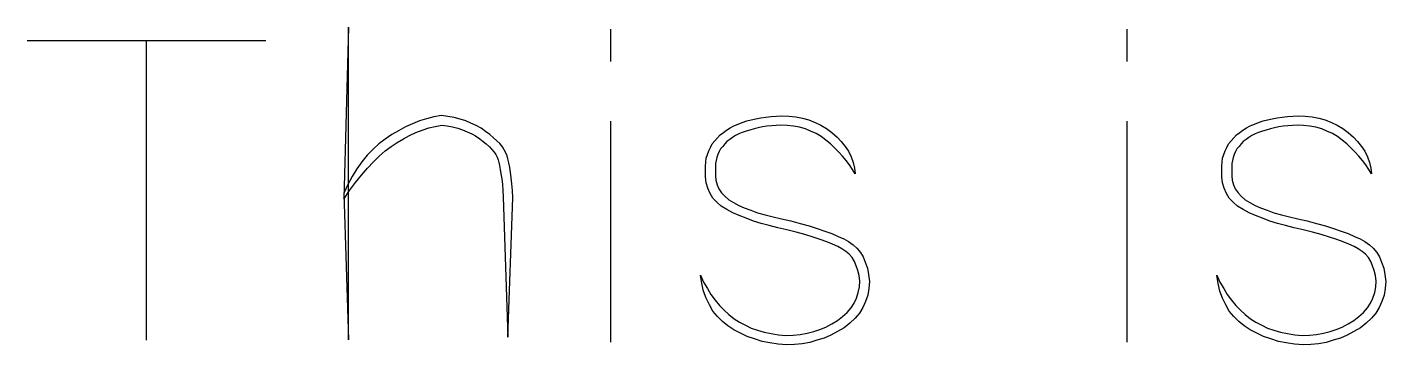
# Model space of a CAD drawing. Extents: x 0.07 to 9.24, y -0.23 to 0.92.
# Drawn here: x 0.066 to 3.872, y 0.03 to 0.92 of the extents above; entities that cross this region are included whole.
import ezdxf

# ---------------------------------------------------------------- set-up
doc = ezdxf.new("R2010")
doc.units = 0

msp = doc.modelspace()

# ---------------------------------------------------------------- linework, layer by layer
at = {"color": 0}
for p, q in [((0.966797, 0.919922, 0.5), (0.953125, 0.438477, 0.5)), ((0.966797, 0.043945, 0.5), (0.966797, 0.919922, 0.5)), ((1.700195, 0.914063, 0.5), (1.700195, 0.824219, 0.5)), ((3.146484, 0.914063, 0.5), (3.146484, 0.824219, 0.5)), ((0.066406, 0.882813, 0.5), (0.735352, 0.882813, 0.5)), ((0.400391, 0.042969, 0.5), (0.400391, 0.882813, 0.5)), ((1.145508, 0.649414, 0.5), (1.125977, 0.640625, 0.5)), ((1.165039, 0.657227, 0.5), (1.145508, 0.649414, 0.5)), ((1.18457, 0.663086, 0.5), (1.165039, 0.657227, 0.5)), ((1.205078, 0.668945, 0.5), (1.18457, 0.663086, 0.5)), ((1.226563, 0.672852, 0.5), (1.205078, 0.668945, 0.5)), ((1.245117, 0.669922, 0.5), (1.226563, 0.672852, 0.5)), ((1.262695, 0.666992, 0.5), (1.245117, 0.669922, 0.5)), ((1.279297, 0.662109, 0.5), (1.262695, 0.666992, 0.5)), ((1.294922, 0.657227, 0.5), (1.279297, 0.662109, 0.5)), ((1.30957, 0.651367, 0.5), (1.294922, 0.657227, 0.5)), ((1.324219, 0.644531, 0.5), (1.30957, 0.651367, 0.5)), ((1.700195, 0.65625, 0.5), (1.700195, 0.038086, 0.5)), ((2.045898, 0.643555, 0.5), (2.057617, 0.648438, 0.5)), ((2.057617, 0.648438, 0.5), (2.069336, 0.65332, 0.5)), ((2.069336, 0.65332, 0.5), (2.082031, 0.657227, 0.5)), ((2.082031, 0.657227, 0.5), (2.094727, 0.660156, 0.5)), ((2.094727, 0.660156, 0.5), (2.107422, 0.663086, 0.5)), ((2.107422, 0.663086, 0.5), (2.121094, 0.666016, 0.5)), ((2.121094, 0.666016, 0.5), (2.135742, 0.667969, 0.5)), ((2.135742, 0.667969, 0.5), (2.150391, 0.669922, 0.5)), ((2.150391, 0.669922, 0.5), (2.165039, 0.670898, 0.5)), ((2.165039, 0.670898, 0.5), (2.180664, 0.671875, 0.5)), ((2.180664, 0.671875, 0.5), (2.200195, 0.670898, 0.5)), ((2.200195, 0.670898, 0.5), (2.219727, 0.668945, 0.5)), ((2.219727, 0.668945, 0.5), (2.238281, 0.665039, 0.5)), ((2.238281, 0.665039, 0.5), (2.255859, 0.660156, 0.5)), ((2.255859, 0.660156, 0.5), (2.273438, 0.65332, 0.5)), ((2.273438, 0.65332, 0.5), (2.289063, 0.645508, 0.5)), ((3.146484, 0.65625, 0.5), (3.146484, 0.038086, 0.5)), ((3.492188, 0.643555, 0.5), (3.503906, 0.648438, 0.5)), ((3.503906, 0.648438, 0.5), (3.515625, 0.65332, 0.5)), ((3.515625, 0.65332, 0.5), (3.52832, 0.657227, 0.5)), ((3.52832, 0.657227, 0.5), (3.541016, 0.660156, 0.5)), ((3.541016, 0.660156, 0.5), (3.553711, 0.663086, 0.5)), ((3.553711, 0.663086, 0.5), (3.567383, 0.666016, 0.5)), ((3.567383, 0.666016, 0.5), (3.582031, 0.667969, 0.5)), ((3.582031, 0.667969, 0.5), (3.59668, 0.669922, 0.5)), ((3.59668, 0.669922, 0.5), (3.611328, 0.670898, 0.5)), ((3.611328, 0.670898, 0.5), (3.626953, 0.671875, 0.5)), ((3.626953, 0.671875, 0.5), (3.646484, 0.670898, 0.5)), ((3.646484, 0.670898, 0.5), (3.666016, 0.668945, 0.5)), ((3.666016, 0.668945, 0.5), (3.68457, 0.665039, 0.5)), ((3.68457, 0.665039, 0.5), (3.702148, 0.660156, 0.5)), ((3.702148, 0.660156, 0.5), (3.719727, 0.65332, 0.5)), ((3.719727, 0.65332, 0.5), (3.735352, 0.645508, 0.5)), ((1.087891, 0.619141, 0.5), (1.069336, 0.606445, 0.5)), ((1.106445, 0.629883, 0.5), (1.087891, 0.619141, 0.5)), ((1.125977, 0.640625, 0.5), (1.106445, 0.629883, 0.5)), ((1.120117, 0.607422, 0.5), (1.137695, 0.616211, 0.5)), ((1.137695, 0.616211, 0.5), (1.155273, 0.625, 0.5)), ((1.155273, 0.625, 0.5), (1.172852, 0.631836, 0.5)), ((1.172852, 0.631836, 0.5), (1.191406, 0.637695, 0.5)), ((1.191406, 0.637695, 0.5), (1.208984, 0.641602, 0.5)), ((1.208984, 0.641602, 0.5), (1.227539, 0.645508, 0.5)), ((1.227539, 0.645508, 0.5), (1.243164, 0.643555, 0.5)), ((1.243164, 0.643555, 0.5), (1.257813, 0.640625, 0.5)), ((1.257813, 0.640625, 0.5), (1.272461, 0.636719, 0.5)), ((1.272461, 0.636719, 0.5), (1.286133, 0.632813, 0.5)), ((1.286133, 0.632813, 0.5), (1.298828, 0.626953, 0.5)), ((1.298828, 0.626953, 0.5), (1.311523, 0.621094, 0.5)), ((1.311523, 0.621094, 0.5), (1.322266, 0.615234, 0.5)), ((1.322266, 0.615234, 0.5), (1.333984, 0.607422, 0.5)), ((1.337891, 0.636719, 0.5), (1.324219, 0.644531, 0.5)), ((1.350586, 0.62793, 0.5), (1.337891, 0.636719, 0.5)), ((1.362305, 0.619141, 0.5), (1.350586, 0.62793, 0.5)), ((1.373047, 0.610352, 0.5), (1.362305, 0.619141, 0.5)), ((1.381836, 0.601563, 0.5), (1.373047, 0.610352, 0.5)), ((1.992188, 0.601563, 0.5), (2, 0.610352, 0.5)), ((2, 0.610352, 0.5), (2.007813, 0.618164, 0.5)), ((2.007813, 0.618164, 0.5), (2.016602, 0.625, 0.5)), ((2.016602, 0.625, 0.5), (2.025391, 0.631836, 0.5)), ((2.025391, 0.631836, 0.5), (2.035156, 0.637695, 0.5)), ((2.041992, 0.611328, 0.5), (2.03418, 0.605469, 0.5)), ((2.035156, 0.637695, 0.5), (2.045898, 0.643555, 0.5)), ((2.050781, 0.616211, 0.5), (2.041992, 0.611328, 0.5)), ((2.05957, 0.621094, 0.5), (2.050781, 0.616211, 0.5)), ((2.069336, 0.625, 0.5), (2.05957, 0.621094, 0.5)), ((2.080078, 0.628906, 0.5), (2.069336, 0.625, 0.5)), ((2.09082, 0.631836, 0.5), (2.080078, 0.628906, 0.5)), ((2.102539, 0.634766, 0.5), (2.09082, 0.631836, 0.5)), ((2.114258, 0.637695, 0.5), (2.102539, 0.634766, 0.5)), ((2.125977, 0.640625, 0.5), (2.114258, 0.637695, 0.5)), ((2.138672, 0.642578, 0.5), (2.125977, 0.640625, 0.5)), ((2.151367, 0.643555, 0.5), (2.138672, 0.642578, 0.5)), ((2.164063, 0.644531, 0.5), (2.151367, 0.643555, 0.5)), ((2.177734, 0.645508, 0.5), (2.164063, 0.644531, 0.5)), ((2.195313, 0.644531, 0.5), (2.177734, 0.645508, 0.5)), ((2.212891, 0.642578, 0.5), (2.195313, 0.644531, 0.5)), ((2.229492, 0.639648, 0.5), (2.212891, 0.642578, 0.5)), ((2.246094, 0.634766, 0.5), (2.229492, 0.639648, 0.5)), ((2.260742, 0.628906, 0.5), (2.246094, 0.634766, 0.5)), ((2.276367, 0.62207, 0.5), (2.260742, 0.628906, 0.5)), ((2.290039, 0.613281, 0.5), (2.276367, 0.62207, 0.5)), ((2.289063, 0.645508, 0.5), (2.305664, 0.635742, 0.5)), ((2.303711, 0.603516, 0.5), (2.290039, 0.613281, 0.5)), ((2.305664, 0.635742, 0.5), (2.320313, 0.625, 0.5)), ((2.320313, 0.625, 0.5), (2.334961, 0.612305, 0.5)), ((2.334961, 0.612305, 0.5), (2.34668, 0.599609, 0.5)), ((3.438477, 0.601563, 0.5), (3.446289, 0.610352, 0.5)), ((3.446289, 0.610352, 0.5), (3.454102, 0.618164, 0.5)), ((3.454102, 0.618164, 0.5), (3.462891, 0.625, 0.5)), ((3.462891, 0.625, 0.5), (3.47168, 0.631836, 0.5)), ((3.47168, 0.631836, 0.5), (3.481445, 0.637695, 0.5)), ((3.488281, 0.611328, 0.5), (3.480469, 0.605469, 0.5)), ((3.481445, 0.637695, 0.5), (3.492188, 0.643555, 0.5)), ((3.49707, 0.616211, 0.5), (3.488281, 0.611328, 0.5)), ((3.505859, 0.621094, 0.5), (3.49707, 0.616211, 0.5)), ((3.515625, 0.625, 0.5), (3.505859, 0.621094, 0.5)), ((3.526367, 0.628906, 0.5), (3.515625, 0.625, 0.5)), ((3.537109, 0.631836, 0.5), (3.526367, 0.628906, 0.5)), ((3.548828, 0.634766, 0.5), (3.537109, 0.631836, 0.5)), ((3.560547, 0.637695, 0.5), (3.548828, 0.634766, 0.5)), ((3.572266, 0.640625, 0.5), (3.560547, 0.637695, 0.5)), ((3.584961, 0.642578, 0.5), (3.572266, 0.640625, 0.5)), ((3.597656, 0.643555, 0.5), (3.584961, 0.642578, 0.5)), ((3.610352, 0.644531, 0.5), (3.597656, 0.643555, 0.5)), ((3.624023, 0.645508, 0.5), (3.610352, 0.644531, 0.5)), ((3.641602, 0.644531, 0.5), (3.624023, 0.645508, 0.5)), ((3.65918, 0.642578, 0.5), (3.641602, 0.644531, 0.5)), ((3.675781, 0.639648, 0.5), (3.65918, 0.642578, 0.5)), ((3.692383, 0.634766, 0.5), (3.675781, 0.639648, 0.5)), ((3.707031, 0.628906, 0.5), (3.692383, 0.634766, 0.5)), ((3.722656, 0.62207, 0.5), (3.707031, 0.628906, 0.5)), ((3.736328, 0.613281, 0.5), (3.722656, 0.62207, 0.5)), ((3.735352, 0.645508, 0.5), (3.751953, 0.635742, 0.5)), ((3.75, 0.603516, 0.5), (3.736328, 0.613281, 0.5)), ((3.751953, 0.635742, 0.5), (3.766602, 0.625, 0.5)), ((3.766602, 0.625, 0.5), (3.78125, 0.612305, 0.5)), ((3.78125, 0.612305, 0.5), (3.792969, 0.599609, 0.5)), ((1.035156, 0.578125, 0.5), (1.018555, 0.561523, 0.5)), ((1.051758, 0.592773, 0.5), (1.035156, 0.578125, 0.5)), ((1.069336, 0.606445, 0.5), (1.051758, 0.592773, 0.5)), ((1.052734, 0.558594, 0.5), (1.069336, 0.573242, 0.5)), ((1.069336, 0.573242, 0.5), (1.085938, 0.585938, 0.5)), ((1.085938, 0.585938, 0.5), (1.102539, 0.59668, 0.5)), ((1.102539, 0.59668, 0.5), (1.120117, 0.607422, 0.5)), ((1.333984, 0.607422, 0.5), (1.34375, 0.599609, 0.5)), ((1.34375, 0.599609, 0.5), (1.352539, 0.592773, 0.5)), ((1.352539, 0.592773, 0.5), (1.361328, 0.584961, 0.5)), ((1.361328, 0.584961, 0.5), (1.368164, 0.577148, 0.5)), ((1.368164, 0.577148, 0.5), (1.374023, 0.570313, 0.5)), ((1.390625, 0.59375, 0.5), (1.381836, 0.601563, 0.5)), ((1.397461, 0.584961, 0.5), (1.390625, 0.59375, 0.5)), ((1.402344, 0.576172, 0.5), (1.397461, 0.584961, 0.5)), ((1.407227, 0.568359, 0.5), (1.402344, 0.576172, 0.5)), ((1.97168, 0.563477, 0.5), (1.975586, 0.573242, 0.5)), ((1.975586, 0.573242, 0.5), (1.980469, 0.583008, 0.5)), ((1.980469, 0.583008, 0.5), (1.985352, 0.592773, 0.5)), ((1.985352, 0.592773, 0.5), (1.992188, 0.601563, 0.5)), ((2.004883, 0.571289, 0.5), (2.000977, 0.563477, 0.5)), ((2.008789, 0.579102, 0.5), (2.004883, 0.571289, 0.5)), ((2.014648, 0.585938, 0.5), (2.008789, 0.579102, 0.5)), ((2.020508, 0.592773, 0.5), (2.014648, 0.585938, 0.5)), ((2.026367, 0.599609, 0.5), (2.020508, 0.592773, 0.5)), ((2.03418, 0.605469, 0.5), (2.026367, 0.599609, 0.5)), ((2.316406, 0.592773, 0.5), (2.303711, 0.603516, 0.5)), ((2.328125, 0.582031, 0.5), (2.316406, 0.592773, 0.5)), ((2.339844, 0.570313, 0.5), (2.328125, 0.582031, 0.5)), ((2.34668, 0.599609, 0.5), (2.357422, 0.585938, 0.5)), ((2.357422, 0.585938, 0.5), (2.367188, 0.572266, 0.5)), ((2.367188, 0.572266, 0.5), (2.374023, 0.556641, 0.5)), ((3.417969, 0.563477, 0.5), (3.421875, 0.573242, 0.5)), ((3.421875, 0.573242, 0.5), (3.426758, 0.583008, 0.5)), ((3.426758, 0.583008, 0.5), (3.431641, 0.592773, 0.5)), ((3.431641, 0.592773, 0.5), (3.438477, 0.601563, 0.5)), ((3.451172, 0.571289, 0.5), (3.447266, 0.563477, 0.5)), ((3.455078, 0.579102, 0.5), (3.451172, 0.571289, 0.5)), ((3.460938, 0.585938, 0.5), (3.455078, 0.579102, 0.5)), ((3.466797, 0.592773, 0.5), (3.460938, 0.585938, 0.5)), ((3.472656, 0.599609, 0.5), (3.466797, 0.592773, 0.5)), ((3.480469, 0.605469, 0.5), (3.472656, 0.599609, 0.5)), ((3.762695, 0.592773, 0.5), (3.75, 0.603516, 0.5)), ((3.774414, 0.582031, 0.5), (3.762695, 0.592773, 0.5)), ((3.786133, 0.570313, 0.5), (3.774414, 0.582031, 0.5)), ((3.792969, 0.599609, 0.5), (3.803711, 0.585938, 0.5)), ((3.803711, 0.585938, 0.5), (3.813477, 0.572266, 0.5)), ((3.813477, 0.572266, 0.5), (3.820313, 0.556641, 0.5)), ((1.003906, 0.542969, 0.5), (0.990234, 0.523438, 0.5)), ((1.018555, 0.561523, 0.5), (1.003906, 0.542969, 0.5)), ((1.019531, 0.525391, 0.5), (1.036133, 0.542969, 0.5)), ((1.036133, 0.542969, 0.5), (1.052734, 0.558594, 0.5)), ((1.374023, 0.570313, 0.5), (1.378906, 0.563477, 0.5)), ((1.378906, 0.563477, 0.5), (1.382813, 0.555664, 0.5)), ((1.382813, 0.555664, 0.5), (1.385742, 0.548828, 0.5)), ((1.385742, 0.548828, 0.5), (1.387695, 0.541016, 0.5)), ((1.387695, 0.541016, 0.5), (1.389648, 0.532227, 0.5)), ((1.411133, 0.55957, 0.5), (1.407227, 0.568359, 0.5)), ((1.413086, 0.550781, 0.5), (1.411133, 0.55957, 0.5)), ((1.416016, 0.540039, 0.5), (1.413086, 0.550781, 0.5)), ((1.417969, 0.527344, 0.5), (1.416016, 0.540039, 0.5)), ((1.966797, 0.530273, 0.5), (1.967773, 0.541992, 0.5)), ((1.967773, 0.541992, 0.5), (1.96875, 0.552734, 0.5)), ((1.96875, 0.552734, 0.5), (1.97168, 0.563477, 0.5)), ((1.996094, 0.546875, 0.5), (1.994141, 0.538086, 0.5)), ((1.994141, 0.538086, 0.5), (1.994141, 0.52832, 0.5)), ((1.998047, 0.554688, 0.5), (1.996094, 0.546875, 0.5)), ((2.000977, 0.563477, 0.5), (1.998047, 0.554688, 0.5)), ((2.350586, 0.558594, 0.5), (2.339844, 0.570313, 0.5)), ((2.360352, 0.546875, 0.5), (2.350586, 0.558594, 0.5)), ((2.370117, 0.53418, 0.5), (2.360352, 0.546875, 0.5)), ((2.37793, 0.521484, 0.5), (2.370117, 0.53418, 0.5)), ((2.374023, 0.556641, 0.5), (2.379883, 0.541016, 0.5)), ((2.379883, 0.541016, 0.5), (2.383789, 0.525391, 0.5)), ((3.413086, 0.530273, 0.5), (3.414063, 0.541992, 0.5)), ((3.414063, 0.541992, 0.5), (3.415039, 0.552734, 0.5)), ((3.415039, 0.552734, 0.5), (3.417969, 0.563477, 0.5)), ((3.442383, 0.546875, 0.5), (3.44043, 0.538086, 0.5)), ((3.44043, 0.538086, 0.5), (3.44043, 0.52832, 0.5)), ((3.444336, 0.554688, 0.5), (3.442383, 0.546875, 0.5)), ((3.447266, 0.563477, 0.5), (3.444336, 0.554688, 0.5)), ((3.796875, 0.558594, 0.5), (3.786133, 0.570313, 0.5)), ((3.806641, 0.546875, 0.5), (3.796875, 0.558594, 0.5)), ((3.816406, 0.53418, 0.5), (3.806641, 0.546875, 0.5)), ((3.824219, 0.521484, 0.5), (3.816406, 0.53418, 0.5)), ((3.820313, 0.556641, 0.5), (3.826172, 0.541016, 0.5)), ((3.826172, 0.541016, 0.5), (3.830078, 0.525391, 0.5)), ((0.976563, 0.501953, 0.5), (0.964844, 0.479492, 0.5)), ((0.990234, 0.523438, 0.5), (0.976563, 0.501953, 0.5)), ((0.986328, 0.485352, 0.5), (1.00293, 0.505859, 0.5)), ((1.00293, 0.505859, 0.5), (1.019531, 0.525391, 0.5)), ((1.389648, 0.532227, 0.5), (1.391602, 0.521484, 0.5)), ((1.391602, 0.521484, 0.5), (1.393555, 0.508789, 0.5)), ((1.393555, 0.508789, 0.5), (1.395508, 0.495117, 0.5)), ((1.395508, 0.495117, 0.5), (1.397461, 0.479492, 0.5)), ((1.419922, 0.513672, 0.5), (1.417969, 0.527344, 0.5)), ((1.421875, 0.498047, 0.5), (1.419922, 0.513672, 0.5)), ((1.423828, 0.481445, 0.5), (1.421875, 0.498047, 0.5)), ((1.966797, 0.519531, 0.5), (1.966797, 0.530273, 0.5)), ((1.966797, 0.500977, 0.5), (1.966797, 0.519531, 0.5)), ((1.96875, 0.484375, 0.5), (1.966797, 0.500977, 0.5)), ((1.994141, 0.52832, 0.5), (1.994141, 0.518555, 0.5)), ((1.994141, 0.518555, 0.5), (1.994141, 0.503906, 0.5)), ((1.994141, 0.503906, 0.5), (1.995117, 0.491211, 0.5)), ((2.385742, 0.508789, 0.5), (2.37793, 0.521484, 0.5)), ((2.383789, 0.525391, 0.5), (2.385742, 0.508789, 0.5)), ((3.413086, 0.519531, 0.5), (3.413086, 0.530273, 0.5)), ((3.413086, 0.500977, 0.5), (3.413086, 0.519531, 0.5)), ((3.415039, 0.484375, 0.5), (3.413086, 0.500977, 0.5)), ((3.44043, 0.52832, 0.5), (3.44043, 0.518555, 0.5)), ((3.44043, 0.518555, 0.5), (3.44043, 0.503906, 0.5)), ((3.44043, 0.503906, 0.5), (3.441406, 0.491211, 0.5)), ((3.832031, 0.508789, 0.5), (3.824219, 0.521484, 0.5)), ((3.830078, 0.525391, 0.5), (3.832031, 0.508789, 0.5)), ((0.964844, 0.479492, 0.5), (0.953125, 0.455078, 0.5)), ((0.953125, 0.438477, 0.5), (0.969727, 0.462891, 0.5)), ((0.969727, 0.462891, 0.5), (0.986328, 0.485352, 0.5)), ((1.397461, 0.479492, 0.5), (1.398438, 0.462891, 0.5)), ((1.398438, 0.462891, 0.5), (1.399414, 0.444336, 0.5)), ((1.425781, 0.462891, 0.5), (1.423828, 0.481445, 0.5)), ((1.426758, 0.442383, 0.5), (1.425781, 0.462891, 0.5)), ((1.972656, 0.46875, 0.5), (1.96875, 0.484375, 0.5)), ((1.979492, 0.454102, 0.5), (1.972656, 0.46875, 0.5)), ((1.995117, 0.491211, 0.5), (1.999023, 0.478516, 0.5)), ((1.999023, 0.478516, 0.5), (2.003906, 0.466797, 0.5)), ((2.003906, 0.466797, 0.5), (2.011719, 0.456055, 0.5)), ((3.418945, 0.46875, 0.5), (3.415039, 0.484375, 0.5)), ((3.425781, 0.454102, 0.5), (3.418945, 0.46875, 0.5)), ((3.441406, 0.491211, 0.5), (3.445313, 0.478516, 0.5)), ((3.445313, 0.478516, 0.5), (3.450195, 0.466797, 0.5)), ((3.450195, 0.466797, 0.5), (3.458008, 0.456055, 0.5)), ((0.953125, 0.455078, 0.5), (0.966797, 0.043945, 0.5)), ((1.399414, 0.444336, 0.5), (1.413086, 0.051758, 0.5)), ((1.413086, 0.051758, 0.5), (1.426758, 0.442383, 0.5)), ((1.987305, 0.441406, 0.5), (1.979492, 0.454102, 0.5)), ((1.998047, 0.429688, 0.5), (1.987305, 0.441406, 0.5)), ((2.010742, 0.418945, 0.5), (1.998047, 0.429688, 0.5)), ((2.026367, 0.40918, 0.5), (2.010742, 0.418945, 0.5)), ((2.011719, 0.456055, 0.5), (2.020508, 0.446289, 0.5)), ((2.020508, 0.446289, 0.5), (2.032227, 0.436523, 0.5)), ((2.032227, 0.436523, 0.5), (2.044922, 0.428711, 0.5)), ((2.044922, 0.428711, 0.5), (2.05957, 0.420898, 0.5)), ((2.05957, 0.420898, 0.5), (2.075195, 0.414063, 0.5)), ((3.433594, 0.441406, 0.5), (3.425781, 0.454102, 0.5)), ((3.444336, 0.429688, 0.5), (3.433594, 0.441406, 0.5)), ((3.457031, 0.418945, 0.5), (3.444336, 0.429688, 0.5)), ((3.472656, 0.40918, 0.5), (3.457031, 0.418945, 0.5)), ((3.458008, 0.456055, 0.5), (3.466797, 0.446289, 0.5)), ((3.466797, 0.446289, 0.5), (3.478516, 0.436523, 0.5)), ((3.478516, 0.436523, 0.5), (3.491211, 0.428711, 0.5)), ((3.491211, 0.428711, 0.5), (3.505859, 0.420898, 0.5)), ((3.505859, 0.420898, 0.5), (3.521484, 0.414063, 0.5)), ((2.042969, 0.400391, 0.5), (2.026367, 0.40918, 0.5)), ((2.060547, 0.392578, 0.5), (2.042969, 0.400391, 0.5)), ((2.080078, 0.384766, 0.5), (2.060547, 0.392578, 0.5)), ((2.075195, 0.414063, 0.5), (2.09375, 0.407227, 0.5)), ((2.100586, 0.376953, 0.5), (2.080078, 0.384766, 0.5)), ((2.09375, 0.407227, 0.5), (2.112305, 0.400391, 0.5)), ((2.112305, 0.400391, 0.5), (2.133789, 0.394531, 0.5)), ((2.133789, 0.394531, 0.5), (2.15625, 0.388672, 0.5)), ((2.15625, 0.388672, 0.5), (2.179688, 0.382813, 0.5)), ((2.179688, 0.382813, 0.5), (2.205078, 0.37793, 0.5)), ((3.489258, 0.400391, 0.5), (3.472656, 0.40918, 0.5)), ((3.506836, 0.392578, 0.5), (3.489258, 0.400391, 0.5)), ((3.526367, 0.384766, 0.5), (3.506836, 0.392578, 0.5)), ((3.521484, 0.414063, 0.5), (3.540039, 0.407227, 0.5)), ((3.546875, 0.376953, 0.5), (3.526367, 0.384766, 0.5)), ((3.540039, 0.407227, 0.5), (3.558594, 0.400391, 0.5)), ((3.558594, 0.400391, 0.5), (3.580078, 0.394531, 0.5)), ((3.580078, 0.394531, 0.5), (3.602539, 0.388672, 0.5)), ((3.602539, 0.388672, 0.5), (3.625977, 0.382813, 0.5)), ((3.625977, 0.382813, 0.5), (3.651367, 0.37793, 0.5)), ((2.12207, 0.370117, 0.5), (2.100586, 0.376953, 0.5)), ((2.144531, 0.364258, 0.5), (2.12207, 0.370117, 0.5)), ((2.168945, 0.358398, 0.5), (2.144531, 0.364258, 0.5)), ((2.194336, 0.352539, 0.5), (2.168945, 0.358398, 0.5)), ((2.220703, 0.345703, 0.5), (2.194336, 0.352539, 0.5)), ((2.205078, 0.37793, 0.5), (2.231445, 0.370117, 0.5)), ((2.245117, 0.338867, 0.5), (2.220703, 0.345703, 0.5)), ((2.231445, 0.370117, 0.5), (2.256836, 0.363281, 0.5)), ((2.256836, 0.363281, 0.5), (2.279297, 0.356445, 0.5)), ((2.279297, 0.356445, 0.5), (2.300781, 0.348633, 0.5)), ((2.300781, 0.348633, 0.5), (2.320313, 0.341797, 0.5)), ((3.568359, 0.370117, 0.5), (3.546875, 0.376953, 0.5)), ((3.59082, 0.364258, 0.5), (3.568359, 0.370117, 0.5)), ((3.615234, 0.358398, 0.5), (3.59082, 0.364258, 0.5)), ((3.640625, 0.352539, 0.5), (3.615234, 0.358398, 0.5)), ((3.666992, 0.345703, 0.5), (3.640625, 0.352539, 0.5)), ((3.651367, 0.37793, 0.5), (3.677734, 0.370117, 0.5)), ((3.691406, 0.338867, 0.5), (3.666992, 0.345703, 0.5)), ((3.677734, 0.370117, 0.5), (3.703125, 0.363281, 0.5)), ((3.703125, 0.363281, 0.5), (3.725586, 0.356445, 0.5)), ((3.725586, 0.356445, 0.5), (3.74707, 0.348633, 0.5)), ((3.74707, 0.348633, 0.5), (3.766602, 0.341797, 0.5)), ((2.267578, 0.332031, 0.5), (2.245117, 0.338867, 0.5)), ((2.288086, 0.325195, 0.5), (2.267578, 0.332031, 0.5)), ((2.306641, 0.318359, 0.5), (2.288086, 0.325195, 0.5)), ((2.322266, 0.3125, 0.5), (2.306641, 0.318359, 0.5)), ((2.320313, 0.341797, 0.5), (2.337891, 0.333984, 0.5)), ((2.336914, 0.305664, 0.5), (2.322266, 0.3125, 0.5)), ((2.348633, 0.298828, 0.5), (2.336914, 0.305664, 0.5)), ((2.337891, 0.333984, 0.5), (2.353516, 0.327148, 0.5)), ((2.353516, 0.327148, 0.5), (2.367188, 0.319336, 0.5)), ((2.367188, 0.319336, 0.5), (2.379883, 0.310547, 0.5)), ((2.379883, 0.310547, 0.5), (2.390625, 0.300781, 0.5)), ((3.713867, 0.332031, 0.5), (3.691406, 0.338867, 0.5)), ((3.734375, 0.325195, 0.5), (3.713867, 0.332031, 0.5)), ((3.75293, 0.318359, 0.5), (3.734375, 0.325195, 0.5)), ((3.768555, 0.3125, 0.5), (3.75293, 0.318359, 0.5)), ((3.766602, 0.341797, 0.5), (3.78418, 0.333984, 0.5)), ((3.783203, 0.305664, 0.5), (3.768555, 0.3125, 0.5)), ((3.794922, 0.298828, 0.5), (3.783203, 0.305664, 0.5)), ((3.78418, 0.333984, 0.5), (3.799805, 0.327148, 0.5)), ((3.799805, 0.327148, 0.5), (3.813477, 0.319336, 0.5)), ((3.813477, 0.319336, 0.5), (3.826172, 0.310547, 0.5)), ((3.826172, 0.310547, 0.5), (3.836914, 0.300781, 0.5)), ((2.359375, 0.291992, 0.5), (2.348633, 0.298828, 0.5)), ((2.369141, 0.28418, 0.5), (2.359375, 0.291992, 0.5)), ((2.376953, 0.274414, 0.5), (2.369141, 0.28418, 0.5)), ((2.383789, 0.263672, 0.5), (2.376953, 0.274414, 0.5)), ((2.390625, 0.300781, 0.5), (2.400391, 0.289063, 0.5)), ((2.400391, 0.289063, 0.5), (2.408203, 0.276367, 0.5)), ((2.408203, 0.276367, 0.5), (2.414063, 0.261719, 0.5)), ((3.805664, 0.291992, 0.5), (3.794922, 0.298828, 0.5)), ((3.81543, 0.28418, 0.5), (3.805664, 0.291992, 0.5)), ((3.823242, 0.274414, 0.5), (3.81543, 0.28418, 0.5)), ((3.830078, 0.263672, 0.5), (3.823242, 0.274414, 0.5)), ((3.836914, 0.300781, 0.5), (3.84668, 0.289063, 0.5)), ((3.84668, 0.289063, 0.5), (3.854492, 0.276367, 0.5)), ((3.854492, 0.276367, 0.5), (3.860352, 0.261719, 0.5)), ((2.388672, 0.251953, 0.5), (2.383789, 0.263672, 0.5)), ((2.393555, 0.238281, 0.5), (2.388672, 0.251953, 0.5)), ((2.396484, 0.224609, 0.5), (2.393555, 0.238281, 0.5)), ((2.414063, 0.261719, 0.5), (2.419922, 0.245117, 0.5)), ((2.419922, 0.245117, 0.5), (2.422852, 0.227539, 0.5)), ((3.834961, 0.251953, 0.5), (3.830078, 0.263672, 0.5)), ((3.839844, 0.238281, 0.5), (3.834961, 0.251953, 0.5)), ((3.842773, 0.224609, 0.5), (3.839844, 0.238281, 0.5)), ((3.860352, 0.261719, 0.5), (3.866211, 0.245117, 0.5)), ((3.866211, 0.245117, 0.5), (3.869141, 0.227539, 0.5)), ((1.956055, 0.202148, 0.5), (1.952148, 0.225586, 0.5)), ((1.952148, 0.225586, 0.5), (1.960938, 0.206055, 0.5)), ((1.960938, 0.180664, 0.5), (1.956055, 0.202148, 0.5)), ((1.960938, 0.206055, 0.5), (1.97168, 0.188477, 0.5)), ((2.394531, 0.176758, 0.5), (2.397461, 0.192383, 0.5)), ((2.398438, 0.208984, 0.5), (2.396484, 0.224609, 0.5)), ((2.397461, 0.192383, 0.5), (2.398438, 0.208984, 0.5)), ((2.422852, 0.227539, 0.5), (2.425781, 0.208008, 0.5)), ((2.425781, 0.208008, 0.5), (2.423828, 0.188477, 0.5)), ((3.402344, 0.202148, 0.5), (3.398438, 0.225586, 0.5)), ((3.398438, 0.225586, 0.5), (3.407227, 0.206055, 0.5)), ((3.407227, 0.180664, 0.5), (3.402344, 0.202148, 0.5)), ((3.407227, 0.206055, 0.5), (3.417969, 0.188477, 0.5)), ((3.84082, 0.176758, 0.5), (3.84375, 0.192383, 0.5)), ((3.844727, 0.208984, 0.5), (3.842773, 0.224609, 0.5)), ((3.84375, 0.192383, 0.5), (3.844727, 0.208984, 0.5)), ((3.869141, 0.227539, 0.5), (3.87207, 0.208008, 0.5)), ((3.87207, 0.208008, 0.5), (3.870117, 0.188477, 0.5)), ((1.96875, 0.161133, 0.5), (1.960938, 0.180664, 0.5)), ((1.977539, 0.142578, 0.5), (1.96875, 0.161133, 0.5)), ((1.97168, 0.188477, 0.5), (1.981445, 0.170898, 0.5)), ((1.981445, 0.170898, 0.5), (1.993164, 0.155273, 0.5)), ((1.993164, 0.155273, 0.5), (2.005859, 0.140625, 0.5)), ((2.382813, 0.146484, 0.5), (2.389648, 0.161133, 0.5)), ((2.389648, 0.161133, 0.5), (2.394531, 0.176758, 0.5)), ((2.420898, 0.168945, 0.5), (2.415039, 0.151367, 0.5)), ((2.423828, 0.188477, 0.5), (2.420898, 0.168945, 0.5)), ((3.415039, 0.161133, 0.5), (3.407227, 0.180664, 0.5)), ((3.423828, 0.142578, 0.5), (3.415039, 0.161133, 0.5)), ((3.417969, 0.188477, 0.5), (3.427734, 0.170898, 0.5)), ((3.427734, 0.170898, 0.5), (3.439453, 0.155273, 0.5)), ((3.439453, 0.155273, 0.5), (3.452148, 0.140625, 0.5)), ((3.829102, 0.146484, 0.5), (3.835938, 0.161133, 0.5)), ((3.835938, 0.161133, 0.5), (3.84082, 0.176758, 0.5)), ((3.867188, 0.168945, 0.5), (3.861328, 0.151367, 0.5)), ((3.870117, 0.188477, 0.5), (3.867188, 0.168945, 0.5)), ((1.987305, 0.125, 0.5), (1.977539, 0.142578, 0.5)), ((2, 0.109375, 0.5), (1.987305, 0.125, 0.5)), ((2.005859, 0.140625, 0.5), (2.018555, 0.126953, 0.5)), ((2.018555, 0.126953, 0.5), (2.032227, 0.115234, 0.5)), ((2.032227, 0.115234, 0.5), (2.046875, 0.103516, 0.5)), ((2.350586, 0.109375, 0.5), (2.363281, 0.121094, 0.5)), ((2.363281, 0.121094, 0.5), (2.374023, 0.133789, 0.5)), ((2.374023, 0.133789, 0.5), (2.382813, 0.146484, 0.5)), ((2.397461, 0.119141, 0.5), (2.385742, 0.104492, 0.5)), ((2.407227, 0.134766, 0.5), (2.397461, 0.119141, 0.5)), ((2.415039, 0.151367, 0.5), (2.407227, 0.134766, 0.5)), ((3.433594, 0.125, 0.5), (3.423828, 0.142578, 0.5)), ((3.446289, 0.109375, 0.5), (3.433594, 0.125, 0.5)), ((3.452148, 0.140625, 0.5), (3.464844, 0.126953, 0.5)), ((3.464844, 0.126953, 0.5), (3.478516, 0.115234, 0.5)), ((3.478516, 0.115234, 0.5), (3.493164, 0.103516, 0.5)), ((3.796875, 0.109375, 0.5), (3.80957, 0.121094, 0.5)), ((3.80957, 0.121094, 0.5), (3.820313, 0.133789, 0.5)), ((3.820313, 0.133789, 0.5), (3.829102, 0.146484, 0.5)), ((3.84375, 0.119141, 0.5), (3.832031, 0.104492, 0.5)), ((3.853516, 0.134766, 0.5), (3.84375, 0.119141, 0.5)), ((3.861328, 0.151367, 0.5), (3.853516, 0.134766, 0.5)), ((2.013672, 0.095703, 0.5), (2, 0.109375, 0.5)), ((2.029297, 0.083008, 0.5), (2.013672, 0.095703, 0.5)), ((2.045898, 0.072266, 0.5), (2.029297, 0.083008, 0.5)), ((2.046875, 0.103516, 0.5), (2.061523, 0.09375, 0.5)), ((2.061523, 0.09375, 0.5), (2.078125, 0.084961, 0.5)), ((2.078125, 0.084961, 0.5), (2.094727, 0.077148, 0.5)), ((2.094727, 0.077148, 0.5), (2.112305, 0.071289, 0.5)), ((2.287109, 0.073242, 0.5), (2.303711, 0.080078, 0.5)), ((2.303711, 0.080078, 0.5), (2.320313, 0.088867, 0.5)), ((2.320313, 0.088867, 0.5), (2.335938, 0.098633, 0.5)), ((2.335938, 0.098633, 0.5), (2.350586, 0.109375, 0.5)), ((2.354492, 0.078125, 0.5), (2.335938, 0.067383, 0.5)), ((2.371094, 0.09082, 0.5), (2.354492, 0.078125, 0.5)), ((2.385742, 0.104492, 0.5), (2.371094, 0.09082, 0.5)), ((3.459961, 0.095703, 0.5), (3.446289, 0.109375, 0.5)), ((3.475586, 0.083008, 0.5), (3.459961, 0.095703, 0.5)), ((3.492188, 0.072266, 0.5), (3.475586, 0.083008, 0.5)), ((3.493164, 0.103516, 0.5), (3.507813, 0.09375, 0.5)), ((3.507813, 0.09375, 0.5), (3.524414, 0.084961, 0.5)), ((3.524414, 0.084961, 0.5), (3.541016, 0.077148, 0.5)), ((3.541016, 0.077148, 0.5), (3.558594, 0.071289, 0.5)), ((3.733398, 0.073242, 0.5), (3.75, 0.080078, 0.5)), ((3.75, 0.080078, 0.5), (3.766602, 0.088867, 0.5)), ((3.766602, 0.088867, 0.5), (3.782227, 0.098633, 0.5)), ((3.782227, 0.098633, 0.5), (3.796875, 0.109375, 0.5)), ((3.800781, 0.078125, 0.5), (3.782227, 0.067383, 0.5)), ((3.817383, 0.09082, 0.5), (3.800781, 0.078125, 0.5)), ((3.832031, 0.104492, 0.5), (3.817383, 0.09082, 0.5)), ((2.064453, 0.0625, 0.5), (2.045898, 0.072266, 0.5)), ((2.083008, 0.053711, 0.5), (2.064453, 0.0625, 0.5)), ((2.103516, 0.046875, 0.5), (2.083008, 0.053711, 0.5)), ((2.125, 0.040039, 0.5), (2.103516, 0.046875, 0.5)), ((2.112305, 0.071289, 0.5), (2.130859, 0.06543, 0.5)), ((2.146484, 0.036133, 0.5), (2.125, 0.040039, 0.5)), ((2.130859, 0.06543, 0.5), (2.150391, 0.061523, 0.5)), ((2.150391, 0.061523, 0.5), (2.170898, 0.058594, 0.5)), ((2.170898, 0.058594, 0.5), (2.191406, 0.056641, 0.5)), ((2.191406, 0.056641, 0.5), (2.211914, 0.057617, 0.5)), ((2.211914, 0.057617, 0.5), (2.231445, 0.05957, 0.5)), ((2.231445, 0.05957, 0.5), (2.250977, 0.0625, 0.5)), ((2.250977, 0.0625, 0.5), (2.269531, 0.067383, 0.5)), ((2.27832, 0.042969, 0.5), (2.258789, 0.037109, 0.5)), ((2.269531, 0.067383, 0.5), (2.287109, 0.073242, 0.5)), ((2.298828, 0.048828, 0.5), (2.27832, 0.042969, 0.5)), ((2.317383, 0.057617, 0.5), (2.298828, 0.048828, 0.5)), ((2.335938, 0.067383, 0.5), (2.317383, 0.057617, 0.5)), ((3.510742, 0.0625, 0.5), (3.492188, 0.072266, 0.5)), ((3.529297, 0.053711, 0.5), (3.510742, 0.0625, 0.5)), ((3.549805, 0.046875, 0.5), (3.529297, 0.053711, 0.5)), ((3.571289, 0.040039, 0.5), (3.549805, 0.046875, 0.5)), ((3.558594, 0.071289, 0.5), (3.577148, 0.06543, 0.5)), ((3.592773, 0.036133, 0.5), (3.571289, 0.040039, 0.5)), ((3.577148, 0.06543, 0.5), (3.59668, 0.061523, 0.5)), ((3.59668, 0.061523, 0.5), (3.617188, 0.058594, 0.5)), ((3.617188, 0.058594, 0.5), (3.637695, 0.056641, 0.5)), ((3.637695, 0.056641, 0.5), (3.658203, 0.057617, 0.5)), ((3.658203, 0.057617, 0.5), (3.677734, 0.05957, 0.5)), ((3.677734, 0.05957, 0.5), (3.697266, 0.0625, 0.5)), ((3.697266, 0.0625, 0.5), (3.71582, 0.067383, 0.5)), ((3.724609, 0.042969, 0.5), (3.705078, 0.037109, 0.5)), ((3.71582, 0.067383, 0.5), (3.733398, 0.073242, 0.5)), ((3.745117, 0.048828, 0.5), (3.724609, 0.042969, 0.5)), ((3.763672, 0.057617, 0.5), (3.745117, 0.048828, 0.5)), ((3.782227, 0.067383, 0.5), (3.763672, 0.057617, 0.5)), ((2.169922, 0.032227, 0.5), (2.146484, 0.036133, 0.5)), ((2.194336, 0.030273, 0.5), (2.169922, 0.032227, 0.5)), ((2.21582, 0.03125, 0.5), (2.194336, 0.030273, 0.5)), ((2.237305, 0.033203, 0.5), (2.21582, 0.03125, 0.5)), ((2.258789, 0.037109, 0.5), (2.237305, 0.033203, 0.5)), ((3.616211, 0.032227, 0.5), (3.592773, 0.036133, 0.5)), ((3.640625, 0.030273, 0.5), (3.616211, 0.032227, 0.5)), ((3.662109, 0.03125, 0.5), (3.640625, 0.030273, 0.5)), ((3.683594, 0.033203, 0.5), (3.662109, 0.03125, 0.5)), ((3.705078, 0.037109, 0.5), (3.683594, 0.033203, 0.5))]:
    msp.add_line(p, q, dxfattribs=at)

doc.saveas('drawing.dxf')
